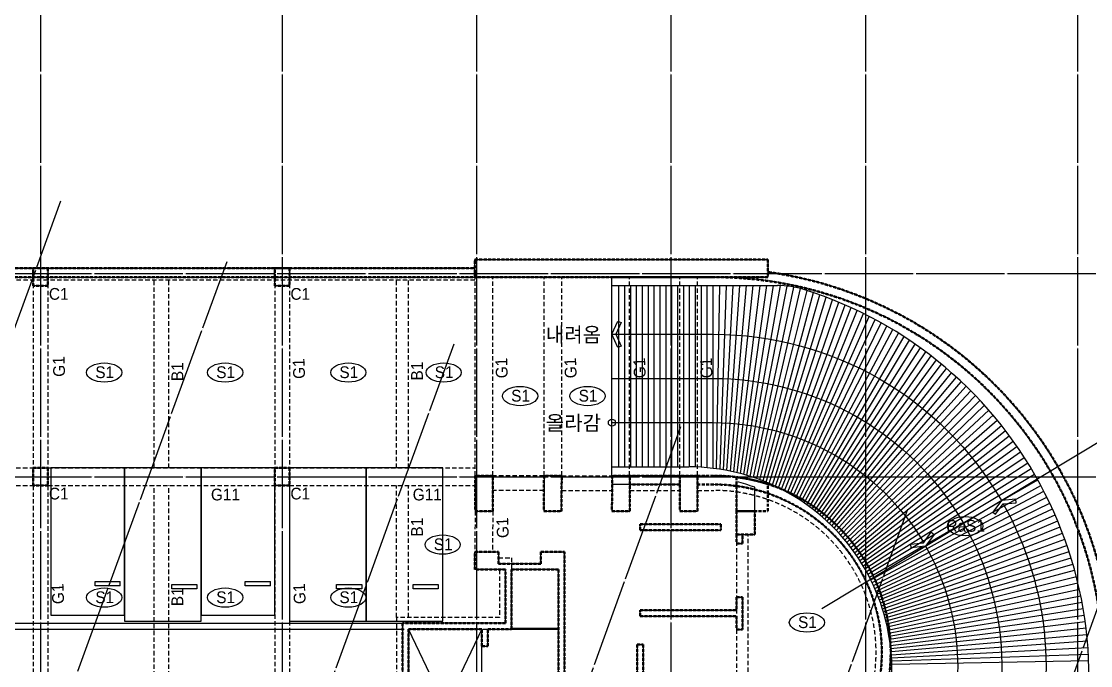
# Model space of a CAD drawing. Extents: x -1102843 to -728745, y -1929973 to -1633103.
# Drawn here: x -941152 to -904853, y -1826148 to -1804280 of the extents above; entities that cross this region are included whole.
import ezdxf
from ezdxf.enums import TextEntityAlignment as Align

# ---------------------------------------------------------------- set-up
doc = ezdxf.new("R2010")
doc.units = 0
doc.header["$LTSCALE"] = 100
doc.header["$MEASUREMENT"] = 0
for name, pattern in [('CEN', [62, 60, -1, 0, -1]), ('HID', [2.3, 1.5, -0.8]), ('HIDDEN', [0.375, 0.25, -0.125])]:
    doc.linetypes.add(name, pattern=pattern)
doc.layers.get('0').update_dxf_attribs({"linetype": 'CONTINUOUS'})
for name, color, linetype in [('!!0-BEAM', 6, 'HID'), ('!!0-BEAM-N', 1, 'HIDDEN'), ('!!0-Cen', 174, 'CEN'), ('!!0-COLUMN-N', 2, 'CONTINUOUS'), ('!!0-END', 253, 'CONTINUOUS'), ('!!0-GIRDER', 3, 'HID'), ('!!0-GIRDER-N', 3, 'CONTINUOUS'), ('!!0-OPEN', 1, 'CONTINUOUS'), ('!!0-WALL', 2, 'CONTINUOUS'), ('000_주차라인', 251, 'CONTINUOUS')]:
    doc.layers.add(name, color=color, linetype=linetype)
doc.layers.add('!!0-비내력(경량_출력금지)', color=91, linetype='CONTINUOUS', plot=False)
doc.layers.add('!!0-비내력벽(조적_출력금지)', color=92, linetype='CONTINUOUS', plot=False)
doc.layers.add('!!0-하부골조', color=5, linetype='HIDDEN', lineweight=50)
doc.styles.add('굴림', font='gulim.ttc')

msp = doc.modelspace()

# ---------------------------------------------------------------- linework, layer by layer
at = {"layer": '!!0-BEAM'}
for p, q in [((-936649.6, -1819439.6, 0), (-936649.6, -1812961, 0)), ((-936149.6, -1819439.6, 0), (-936149.6, -1812961, 0)), ((-928415.6, -1819439.6, 0), (-928415.6, -1813061, 0)), ((-928015.6, -1819439.6, 0), (-928015.6, -1813061)), ((-936649.6, -1827639.6, 0), (-936649.6, -1820039.6, 0)), ((-936149.6, -1827639.6, 0), (-936149.6, -1820039.6, 0)), ((-928415.6, -1824511, 0), (-928415.6, -1820039.6, 0)), ((-928015.6, -1824511, 0), (-928015.6, -1820039.6, 0))]:
    msp.add_line(p, q, dxfattribs=at)
at = {"layer": '!!0-Cen', "ltscale": 0.5}
for p, q in [((-940499.6, -1796784.4, 0), (-940499.6, -1845684.4, 0)), ((-932299.6, -1796784.4, 0), (-932299.6, -1845684.4, 0)), ((-925699.6, -1796784.4, 0), (-925699.6, -1845684.4, 0)), ((-919099.6, -1796784.4, 0), (-919099.6, -1845684.4, 0)), ((-912499.6, -1796784.4, 0), (-912499.6, -1845684.4, 0)), ((-905299.6, -1796784.4, 0), (-905299.6, -1845684.4, 0)), ((-959713.9, -1865064.5, 0), (-939808.3, -1810374.4, 0)), ((-954075.7, -1867116.6, 0), (-934170.2, -1812426.5, 0)), ((-978974.9, -1812839.6, 0), (-898539, -1812839.6, 0)), ((-946370.3, -1869921.2, 0), (-926464.7, -1815231.1, 0)), ((-938664.8, -1872725.8, 0), (-918759.2, -1818035.6, 0)), ((-978974.9, -1819739.6, 0), (-898539, -1819739.6, 0)), ((-930959.3, -1875530.3, 0), (-911053.7, -1820840.2, 0)), ((-924193.5, -1877992.9, 0), (-904287.9, -1823302.8, 0))]:
    msp.add_line(p, q, dxfattribs=at)
at = {"layer": '!!0-END'}
for p, q in [((-921104.4, -1819701, 0), (-921106.9, -1812961, 0)), ((-921106.8, -1813244.7, 0), (-915482.1, -1813244.7, 0)), ((-920866.2, -1819401, 0), (-920866.2, -1813261, 0)), ((-920666.2, -1819401, 0), (-920666.2, -1813261, 0)), ((-920466.2, -1819401, 0), (-920466.2, -1813261, 0)), ((-920266.2, -1819401, 0), (-920266.2, -1813261, 0)), ((-920066.2, -1819401, 0), (-920066.2, -1813261, 0)), ((-919866.2, -1819401, 0), (-919866.2, -1813261, 0)), ((-919666.2, -1819401, 0), (-919666.2, -1813261, 0)), ((-919466.2, -1819401, 0), (-919466.2, -1813261, 0)), ((-919266.2, -1819401, 0), (-919266.2, -1813261, 0)), ((-919066.2, -1819401, 0), (-919066.2, -1813261, 0)), ((-918866.2, -1819401, 0), (-918866.2, -1813261, 0)), ((-918666.2, -1819401, 0), (-918666.2, -1813261, 0)), ((-918466.2, -1819401, 0), (-918466.2, -1813261, 0)), ((-918266.2, -1819401, 0), (-918266.2, -1813261, 0)), ((-918066.2, -1819415.8, 0), (-918066.2, -1813261, 0)), ((-917866.2, -1819431.2, 0), (-917866.2, -1813261, 0)), ((-917666.2, -1819452.6, 0), (-917666.2, -1813261, 0)), ((-917548.7, -1819467.9, 0), (-917440, -1813244.7, 0)), ((-917431.7, -1819485.1, 0), (-917213.7, -1813244.7, 0)), ((-917315.2, -1819504.4, 0), (-916987.2, -1813244.7, 0)), ((-917199.4, -1819525.5, 0), (-916760.2, -1813244.7, 0)), ((-917084.2, -1819548.6, 0), (-916532.6, -1813244.7, 0)), ((-916969.6, -1819573.6, 0), (-916304.4, -1813244.7, 0)), ((-916855.7, -1819600.5, 0), (-916075.3, -1813244.7, 0)), ((-916742.6, -1819629.3, 0), (-915845.3, -1813244.7, 0)), ((-916630.2, -1819659.8, 0), (-915614.6, -1813247.8, 0)), ((-916518.5, -1819692.2, 0), (-915381.9, -1813246.4, 0)), ((-916407.7, -1819726.5, 0), (-915151.3, -1813263, 0)), ((-916297.6, -1819762.5, 0), (-914923.4, -1813297.2, 0)), ((-916188.4, -1819800.2, 0), (-914699, -1813348.7, 0)), ((-916080.1, -1819839.7, 0), (-914479.5, -1813419.8, 0)), ((-915972.7, -1819880.9, 0), (-914259.8, -1813488.3, 0)), ((-915866.2, -1819923.8, 0), (-914042.7, -1813564.3, 0)), ((-915760.7, -1819968.4, 0), (-913827.1, -1813643.9, 0)), ((-915656.1, -1820014.6, 0), (-913613.1, -1813726.9, 0)), ((-915552.5, -1820062.5, 0), (-913400.8, -1813813.3, 0)), ((-915449.9, -1820111.9, 0), (-913190.1, -1813903.2, 0)), ((-915348.4, -1820163, 0), (-912981.3, -1813996.4, 0)), ((-915247.9, -1820215.6, 0), (-912774.2, -1814093, 0)), ((-915148.5, -1820269.7, 0), (-912569, -1814192.9, 0)), ((-915050.2, -1820325.3, 0), (-912365.7, -1814296, 0)), ((-914952.9, -1820382.5, 0), (-912164.4, -1814402.3, 0)), ((-914856.9, -1820441.1, 0), (-911965, -1814511.9, 0)), ((-914761.9, -1820501.1, 0), (-911767.7, -1814624.6, 0)), ((-914668.2, -1820562.6, 0), (-911572.4, -1814740.4, 0)), ((-914575.6, -1820625.5, 0), (-911379.3, -1814859.2, 0)), ((-914484.2, -1820689.7, 0), (-911188.4, -1814981.1, 0)), ((-914394, -1820755.3, 0), (-910999.6, -1815106, 0)), ((-914305.1, -1820822.2, 0), (-910813.1, -1815233.9, 0)), ((-914217.4, -1820890.4, 0), (-910628.9, -1815364.6, 0)), ((-914131, -1820959.9, 0), (-910447.1, -1815498.2, 0)), ((-914045.8, -1821030.7, 0), (-910267.6, -1815634.7, 0)), ((-913962, -1821102.6, 0), (-910090.5, -1815773.9, 0)), ((-913879.4, -1821175.8, 0), (-909915.8, -1815915.9, 0)), ((-913798.2, -1821250.2, 0), (-909743.6, -1816060.6, 0)), ((-913718.2, -1821325.7, 0), (-909574, -1816208, 0)), ((-913639.7, -1821402.4, 0), (-909406.9, -1816358, 0)), ((-913562.4, -1821480.2, 0), (-909242.4, -1816510.5, 0)), ((-913486.6, -1821559.1, 0), (-909080.5, -1816665.6, 0)), ((-913412.1, -1821639.1, 0), (-908921.2, -1816823.2, 0)), ((-913339, -1821720.1, 0), (-908764.7, -1816983.3, 0)), ((-913267.3, -1821802.1, 0), (-908610.9, -1817145.7, 0)), ((-913197, -1821885.2, 0), (-908459.8, -1817310.5, 0)), ((-913128.1, -1821969.2, 0), (-908311.5, -1817477.6, 0)), ((-913060.6, -1822054.1, 0), (-908166, -1817647, 0)), ((-912994.5, -1822140, 0), (-908023.3, -1817818.6, 0)), ((-912929.9, -1822226.9, 0), (-907883.6, -1817992.4, 0)), ((-912866.8, -1822314.6, 0), (-907746.7, -1818168.4, 0)), ((-913977.2, -1824213, 0), (-904202.7, -1818328.1, 0)), ((-912805.1, -1822403.2, 0), (-907612.7, -1818346.4, 0)), ((-912744.9, -1822492.6, 0), (-907481.7, -1818526.5, 0)), ((-912686.1, -1822582.8, 0), (-907353.7, -1818708.6, 0)), ((-912628.9, -1822673.9, 0), (-907228.7, -1818892.6, 0)), ((-912573.1, -1822765.7, 0), (-907106.7, -1819078.6, 0)), ((-912518.8, -1822858.3, 0), (-906987.8, -1819266.4, 0)), ((-921104.4, -1819401, 0), (-918497.8, -1819402.3, 0)), ((-912466, -1822951.6, 0), (-906872, -1819456.1, 0)), ((-912414.7, -1823045.6, 0), (-906759.2, -1819647.5, 0)), ((-910387.8, -1821998.9, 0), (-906649.6, -1819840.6, 0)), ((-912316.7, -1823235.8, 0), (-906543.2, -1820035.4, 0)), ((-912269.9, -1823331.8, 0), (-906439.9, -1820231.9, 0)), ((-912224.7, -1823428.5, 0), (-906339.8, -1820429.9, 0)), ((-912181.1, -1823525.8, 0), (-906242.9, -1820629.5, 0)), ((-912139, -1823623.7, 0), (-906149.3, -1820830.6, 0)), ((-912098.4, -1823722.1, 0), (-906058.9, -1821033.1, 0)), ((-912059.4, -1823821.1, 0), (-905971.8, -1821237.1, 0)), ((-912021.9, -1823920.6, 0), (-905888, -1821442.3, 0)), ((-911986, -1824020.6, 0), (-905807.5, -1821648.9, 0)), ((-912364.9, -1823140.4, 0), (-910571.7, -1822105, 0)), ((-911951.6, -1824121.1, 0), (-905730.3, -1821856.7, 0)), ((-911918.8, -1824222.1, 0), (-905656.5, -1822065.8, 0)), ((-911887.6, -1824323.5, 0), (-905586, -1822275.9, 0)), ((-911858, -1824425.3, 0), (-905518.9, -1822487.2, 0)), ((-911830, -1824527.5, 0), (-905455.2, -1822699.6, 0)), ((-911803.5, -1824630.1, 0), (-905395, -1822913, 0)), ((-911778.6, -1824733.1, 0), (-905338.1, -1823127.3, 0)), ((-911755.3, -1824836.4, 0), (-905284.8, -1823342.6, 0)), ((-911733.6, -1824940, 0), (-905234.8, -1823558.7, 0)), ((-911713.5, -1825044, 0), (-905188.3, -1823775.6, 0)), ((-911695, -1825148.2, 0), (-905145.4, -1823993.3, 0)), ((-911678.1, -1825252.6, 0), (-905105.9, -1824211.7, 0)), ((-911662.8, -1825357.3, 0), (-905069.9, -1824430.7, 0)), ((-911649.1, -1825462.2, 0), (-905037.4, -1824650.4, 0)), ((-911637.1, -1825567.4, 0), (-905008.5, -1824870.7, 0)), ((-911626.6, -1825672.6, 0), (-904983.1, -1825091.4, 0)), ((-911617.8, -1825778.1, 0), (-904961.2, -1825312.6, 0)), ((-911610.5, -1825883.7, 0), (-904942.9, -1825534.2, 0)), ((-911604.9, -1825989.4, 0), (-904928.2, -1825756.2, 0)), ((-911600.9, -1826095.2, 0), (-904917, -1825978.5, 0))]:
    msp.add_line(p, q, dxfattribs=at)
at = {"layer": '!!0-END', "elevation": 0}
for points in [[(-920794.8, -1815299.7), (-920904.4, -1815348.6), (-921104.4, -1814901), (-920904.4, -1814453.4), (-920794.8, -1814502.4), (-920972.9, -1814901)], [(-907384.5, -1820617.4), (-907395.9, -1820497.9), (-907883.9, -1820544.5), (-908174.9, -1820939), (-908078.3, -1821010.2), (-907819.1, -1820658.8)], [(-910266.9, -1821623.7), (-910169.3, -1821693.5), (-910454.6, -1822092.2), (-910941.9, -1822145.6), (-910955, -1822026.4), (-910521, -1821978.7)], [(-925515.6, -1824911), (-928015.6, -1824911), (-928015.6, -1830111), (-925515.6, -1830111)]]:
    msp.add_lwpolyline(points, close=True, dxfattribs=at)
for points in [[(-921104.4, -1814901), (-917666.2, -1814901, -0.2677688), (-907883.9, -1820544.5)], [(-921104.4, -1816401), (-917666.2, -1816401, -0.5205671), (-908457.2, -1829552.8), (-911532.2, -1838001.2)], [(-921104.4, -1817901), (-917666.2, -1817901, -0.265232), (-910520.7, -1821978.3)], [(-907818.7, -1820658.8, -0.2188178), (-907047.7, -1830065.9), (-910122.6, -1838514.2)], [(-910454.6, -1822092.2, -0.2201964), (-909866.7, -1829039.8), (-912941.7, -1837488.2)]]:
    msp.add_lwpolyline(points, format="xyb", dxfattribs=at)
at = {"layer": '!!0-END'}
msp.add_circle((-921104.4, -1817901, 0), 120, dxfattribs=at)
for centre, radius, start, end in [((-915482.1, -1816244.7, 0), 3000, 72.60116, 90), ((-918714.4, -1826559.7, 0), 13809.6, 341.28342, 72.60116), ((-918497.8, -1826302.3, 0), 6900, 340.00001, 90)]:
    msp.add_arc(centre, radius, start, end, dxfattribs=at)
at = {"layer": '!!0-GIRDER'}
for p, q in [((-925755.6, -1812661, 0), (-973308, -1812661, 0)), ((-925755.6, -1813061, 0), (-973308, -1813061, 0)), ((-940749.6, -1812961, 0), (-940749.6, -1819439.6, 0)), ((-940249.6, -1812961, 0), (-940249.6, -1819439.6, 0)), ((-932549.6, -1812961, 0), (-932549.6, -1819439.6, 0)), ((-932049.6, -1812961, 0), (-932049.6, -1819439.6, 0)), ((-925748.6, -1819701, 0), (-925748.6, -1812961, 0)), ((-925148.6, -1819701, 0), (-925148.6, -1812961, 0)), ((-923409.8, -1819702.3, 0), (-923409.8, -1812962.3, 0)), ((-922809.8, -1819702.3, 0), (-922809.8, -1812962.3, 0)), ((-921104.4, -1819702.3, 0), (-921104.4, -1812962.3, 0)), ((-920504.4, -1819702.3, 0), (-920504.4, -1812962.3, 0)), ((-918799.8, -1819702.3, 0), (-918799.8, -1812962.3, 0)), ((-918199.8, -1819702.3, 0), (-918199.8, -1812962.3, 0)), ((-946849.6, -1819439.6, 0), (-940749.6, -1819439.6, 0)), ((-940249.6, -1819439.6, 0), (-932549.6, -1819439.6, 0)), ((-932049.6, -1819439.6, 0), (-925748.6, -1819439.6, 0)), ((-923409.8, -1819701, 0), (-925148.6, -1819701, 0)), ((-922809.8, -1819702.3, 0), (-921099.8, -1819702.3, 0)), ((-920499.8, -1819702.3, 0), (-918799.8, -1819705.2, 0)), ((-918199.8, -1819702.3, 0), (-917649.7, -1819701, 0)), ((-946849.6, -1820039.6, 0), (-940749.6, -1820039.6, 0)), ((-940749.6, -1820039.6, 0), (-940749.6, -1827639.6, 0)), ((-940249.6, -1820039.6, 0), (-940249.6, -1827639.6, 0)), ((-940249.6, -1820039.6, 0), (-932549.6, -1820039.6, 0)), ((-932549.6, -1820039.6, 0), (-932549.6, -1827639.6, 0)), ((-932049.6, -1820039.6, 0), (-932049.6, -1827639.6, 0)), ((-932049.6, -1820039.6, 0), (-925748.6, -1820039.6, 0)), ((-923409.8, -1820201, 0), (-925148.6, -1820201, 0)), ((-922809.8, -1820202.3, 0), (-921099.8, -1820202.3, 0)), ((-920500.7, -1820202.3, 0), (-918800.7, -1820205.2, 0)), ((-918198.6, -1820202.3, 0), (-917648.6, -1820201, 0)), ((-925750.7, -1820901, 0), (-925755.6, -1822291, 0)), ((-925150.7, -1820903.2, 0), (-925155.6, -1822293.2, 0))]:
    msp.add_line(p, q, dxfattribs=at)
at = {"layer": '!!0-GIRDER', "elevation": 0}
for points in [[(-916875.6, -1821701), (-916875.6, -1826911)], [(-916675.6, -1827511), (-916475.6, -1827511), (-916475.6, -1821701)], [(-924955.6, -1822491), (-924515.6, -1822491), (-924515.6, -1824911)], [(-924955.6, -1822891), (-924915.6, -1822891), (-924915.6, -1824511), (-928415.6, -1824511), (-928415.6, -1830591), (-929805.6, -1830591), (-929805.6, -1828771), (-936635.6, -1828771), (-936635.6, -1830001), (-938445.6, -1830001), (-938445.6, -1839121), (-933785.6, -1839121), (-933785.6, -1838271), (-929805.6, -1838271)], [(-929805.6, -1837871), (-934185.6, -1837871), (-934185.6, -1838721), (-938045.6, -1838721), (-938045.6, -1830401), (-936235.6, -1830401), (-936235.6, -1829171), (-930205.6, -1829171), (-930205.6, -1830991), (-928015.6, -1830991), (-928015.6, -1824911), (-924515.6, -1824911)]]:
    msp.add_lwpolyline(points, dxfattribs=at)
at = {"layer": '!!0-GIRDER'}
for radius in [6000, 5500]:
    msp.add_arc((-917635.9, -1825701, 0), radius, 340, 90.13223, dxfattribs=at)
at = {"layer": '!!0-OPEN'}
for p, q in [((-925515.6, -1830111, 0), (-928015.6, -1824911, 0)), ((-925515.6, -1824911, 0), (-928015.6, -1830111, 0))]:
    msp.add_line(p, q, dxfattribs=at)
at = {"layer": '!!0-WALL'}
for p, q in [((-925755.6, -1812361, 0), (-915805.6, -1812361, 0)), ((-925755.6, -1812961, 0), (-925755.6, -1812361, 0)), ((-915805.6, -1812361, 0), (-915805.6, -1812961, 0)), ((-973308, -1812661, 0), (-925755.6, -1812661, 0)), ((-973174.4, -1812961, 0), (-915805.6, -1812961, 0)), ((-915805.6, -1812961, 0), (-925755.6, -1812961, 0)), ((-940749.6, -1820039.6, 0), (-940749.6, -1819439.6, 0)), ((-940749.6, -1819439.6, 0), (-940249.6, -1819439.6, 0)), ((-940249.6, -1819439.6, 0), (-940249.6, -1820039.6, 0)), ((-932549.6, -1820039.6, 0), (-932549.6, -1819439.6, 0)), ((-932549.6, -1819439.6, 0), (-932049.6, -1819439.6, 0)), ((-932049.6, -1819439.6, 0), (-932049.6, -1820039.6, 0)), ((-925748.6, -1819701, 0), (-925750.7, -1820901, 0)), ((-925148.6, -1819702.3, 0), (-925748.6, -1819701, 0)), ((-925748.6, -1819701, 0), (-925748.6, -1819701, 0)), ((-925150.7, -1820901, 0), (-925148.6, -1819702.3, 0)), ((-923409.8, -1819701, 0), (-923411.9, -1820901, 0)), ((-922809.8, -1819702.3, 0), (-923409.8, -1819701, 0)), ((-923409.8, -1819701, 0), (-923409.8, -1819701, 0)), ((-922811.9, -1820901, 0), (-922809.8, -1819702.3, 0)), ((-921099.8, -1819701, 0), (-921101.9, -1820901, 0)), ((-918800.3, -1820001, 0), (-921100.3, -1820002.7, 0)), ((-920499.8, -1819702.3, 0), (-921099.8, -1819701, 0)), ((-921099.8, -1819701, 0), (-921099.8, -1819701, 0)), ((-920500.2, -1820901, 0), (-920499.8, -1819702.3, 0)), ((-918799.8, -1819701, 0), (-920499.8, -1819702.3, 0)), ((-918799.8, -1819701, 0), (-918801.9, -1820901, 0)), ((-918199.8, -1819702.3, 0), (-918799.8, -1819701, 0)), ((-918799.8, -1819701, 0), (-918799.8, -1819701, 0)), ((-918201.9, -1820901, 0), (-918199.8, -1819702.3, 0)), ((-916875.6, -1819904.7, 0), (-916875.6, -1820901, 0)), ((-940249.6, -1820039.6, 0), (-940749.6, -1820039.6, 0)), ((-932049.6, -1820039.6, 0), (-932549.6, -1820039.6, 0)), ((-916255.6, -1820901, 0), (-916255.6, -1820094.8, 0)), ((-925750.7, -1820901, 0), (-925150.7, -1820901, 0)), ((-923411.9, -1820901, 0), (-922811.9, -1820901, 0)), ((-921101.9, -1820901, 0), (-920500.2, -1820901, 0)), ((-918801.9, -1820901, 0), (-918201.9, -1820901, 0)), ((-916875.6, -1820901, 0), (-916255.6, -1820901, 0)), ((-916875.6, -1820901, 0), (-916875.6, -1821701, 0)), ((-916255.6, -1820901, 0), (-916875.6, -1820901, 0)), ((-916875.6, -1820901, 0), (-916875.6, -1820901, 0)), ((-916255.6, -1821701, 0), (-916255.6, -1820901, 0)), ((-920145.6, -1821551, 0), (-920145.6, -1821351, 0)), ((-920145.6, -1821351, 0), (-917405.6, -1821351, 0)), ((-917405.6, -1821351, 0), (-917405.6, -1821551, 0)), ((-920145.6, -1821551, 0), (-917405.6, -1821551, 0)), ((-916875.6, -1821701, 0), (-916875.6, -1822001, 0)), ((-916875.6, -1821701, 0), (-916255.6, -1821701, 0)), ((-916675.6, -1822001, 0), (-916675.6, -1821701, 0)), ((-916875.6, -1822001, 0), (-916675.6, -1822001, 0)), ((-925755.6, -1822891, 0), (-925755.6, -1822291, 0)), ((-925755.6, -1822291, 0), (-924955.6, -1822291, 0)), ((-924955.6, -1822291, 0), (-924955.6, -1822691, 0)), ((-923515.6, -1822691, 0), (-923515.6, -1822291, 0)), ((-923515.6, -1822291, 0), (-922715.6, -1822291, 0)), ((-922715.6, -1827311, 0), (-922715.6, -1822291, 0)), ((-924715.6, -1822891, 0), (-925755.6, -1822891, 0)), ((-923515.6, -1822691, 0), (-924955.6, -1822691, 0)), ((-924715.6, -1824711, 0), (-924715.6, -1822891, 0)), ((-924515.6, -1824911, 0), (-924515.6, -1822891, 0)), ((-922915.6, -1822891, 0), (-924515.6, -1822891, 0)), ((-922915.6, -1828991, 0), (-922915.6, -1822891, 0)), ((-916875.6, -1823821, 0), (-916875.6, -1824271, 0)), ((-916875.6, -1823821, 0), (-916675.6, -1823821, 0)), ((-916675.6, -1823821, 0), (-916675.6, -1824921, 0)), ((-920145.6, -1824271, 0), (-916875.6, -1824271, 0)), ((-920145.6, -1824471, 0), (-920145.6, -1824271, 0)), ((-924715.6, -1824711, 0), (-928215.6, -1824711, 0)), ((-928215.6, -1824711, 0), (-928215.6, -1830791, 0)), ((-920145.6, -1824471, 0), (-916875.6, -1824471, 0)), ((-916875.6, -1824471, 0), (-916875.6, -1824921, 0)), ((-925515.6, -1824911, 0), (-928015.6, -1824911, 0)), ((-928015.6, -1824911, 0), (-928015.6, -1830111, 0)), ((-925515.6, -1825491, 0), (-925515.6, -1824911, 0)), ((-925315.6, -1824911, 0), (-924515.6, -1824911, 0)), ((-925315.6, -1825491, 0), (-925315.6, -1824911, 0)), ((-916875.6, -1824921, 0), (-916675.6, -1824921, 0)), ((-920245.6, -1825436, 0), (-920245.6, -1827311, 0)), ((-920245.6, -1825436, 0), (-920045.6, -1825436, 0)), ((-920045.6, -1825436, 0), (-920045.6, -1827311, 0)), ((-925515.6, -1825491, 0), (-925315.6, -1825491, 0))]:
    msp.add_line(p, q, dxfattribs=at)
at = {"layer": '!!0-WALL', "elevation": 0}
for points in [[(-940749.6, -1812661), (-940249.6, -1812661), (-940249.6, -1813261), (-940749.6, -1813261)], [(-932549.6, -1812661), (-932049.6, -1812661), (-932049.6, -1813261), (-932549.6, -1813261)]]:
    msp.add_lwpolyline(points, close=True, dxfattribs=at)
at = {"layer": '!!0-WALL'}
for centre, radius, start, end in [((-917666.2, -1826201, 0), 13240, 340, 90), ((-917666.2, -1826201, 0), 13540, 340, 82.10184), ((-917666.2, -1826201, 0), 13540, 340, 82.10184), ((-917640.5, -1825701, 0), 6000, 340, 90.13223), ((-917640.5, -1825701, 0), 5700, 340, 90.13223), ((-918497.8, -1826302.3, 0), 6600, 70.13975, 75.77161)]:
    msp.add_arc(centre, radius, start, end, dxfattribs=at)
at = {"layer": '!!0-비내력(경량_출력금지)'}
for p, q in [((-924515.6, -1824881, 0), (-922915.6, -1824881, 0)), ((-924515.6, -1824911, 0), (-922915.6, -1824911, 0))]:
    msp.add_line(p, q, dxfattribs=at)
at = {"layer": '!!0-비내력벽(조적_출력금지)'}
for p, q in [((-962822.8, -1824709.9, 0), (-928159.6, -1824709.9, 0)), ((-963022.8, -1824909.9, 0), (-928159.6, -1824909.9, 0))]:
    msp.add_line(p, q, dxfattribs=at)
at = {"layer": '!!0-하부골조', "ltscale": 4}
for p, q in [((-925755.6, -1812361, 0), (-915805.6, -1812361, 0)), ((-925755.6, -1812961, 0), (-925755.6, -1812361, 0)), ((-915805.6, -1812361, 0), (-915805.6, -1812961, 0)), ((-973308, -1812661, 0), (-925755.6, -1812661, 0)), ((-973174.4, -1812961, 0), (-925755.6, -1812961, 0)), ((-915805.6, -1812961, 0), (-925755.6, -1812961, 0)), ((-921104.4, -1812961, 0), (-917666.2, -1812961, 0)), ((-940749.6, -1820039.6, 0), (-940749.6, -1819439.6, 0)), ((-940749.6, -1819439.6, 0), (-940249.6, -1819439.6, 0)), ((-940249.6, -1819439.6, 0), (-940249.6, -1820039.6, 0)), ((-932549.6, -1820039.6, 0), (-932549.6, -1819439.6, 0)), ((-932549.6, -1819439.6, 0), (-932049.6, -1819439.6, 0)), ((-932049.6, -1819439.6, 0), (-932049.6, -1820039.6, 0)), ((-925748.6, -1819701, 0), (-925750.7, -1820901, 0)), ((-925148.6, -1819702.3, 0), (-925748.6, -1819701, 0)), ((-925748.6, -1819701, 0), (-925748.6, -1819701, 0)), ((-925150.7, -1820901, 0), (-925148.6, -1819702.3, 0)), ((-923409.8, -1819701, 0), (-923411.9, -1820901, 0)), ((-922809.8, -1819702.3, 0), (-923409.8, -1819701, 0)), ((-923409.8, -1819701, 0), (-923409.8, -1819701, 0)), ((-922811.9, -1820901, 0), (-922809.8, -1819702.3, 0)), ((-921099.8, -1819701, 0), (-921101.9, -1820901, 0)), ((-920499.8, -1819702.3, 0), (-921099.8, -1819701, 0)), ((-921099.8, -1819701, 0), (-921099.8, -1819701, 0)), ((-918804.4, -1819701, 0), (-920504.4, -1819702.3, 0)), ((-918804.2, -1820001, 0), (-920504.2, -1820002.3, 0)), ((-920500.2, -1820901, 0), (-920499.8, -1819702.3, 0)), ((-918799.8, -1819701, 0), (-918801.9, -1820901, 0)), ((-918199.8, -1819702.3, 0), (-918799.8, -1819701, 0)), ((-918799.8, -1819701, 0), (-918799.8, -1819701, 0)), ((-918205, -1820001, 0), (-917666.2, -1820001, 0)), ((-918204.4, -1819702.3, 0), (-917654.3, -1819701, 0)), ((-918201.9, -1820901, 0), (-918199.8, -1819702.3, 0)), ((-916875.6, -1819749.3, 0), (-916875.6, -1820901, 0)), ((-915805.6, -1820901, 0), (-915805.6, -1819988.4, 0)), ((-940249.6, -1820039.6, 0), (-940749.6, -1820039.6, 0)), ((-932049.6, -1820039.6, 0), (-932549.6, -1820039.6, 0)), ((-925750.7, -1820901, 0), (-925150.7, -1820901, 0)), ((-923411.9, -1820901, 0), (-922811.9, -1820901, 0)), ((-921101.9, -1820901, 0), (-920500.2, -1820901, 0)), ((-918801.9, -1820901, 0), (-918201.9, -1820901, 0)), ((-916875.6, -1820901, 0), (-916875.6, -1821701, 0)), ((-916255.6, -1820901, 0), (-916875.6, -1820901, 0)), ((-916875.6, -1820901, 0), (-916875.6, -1820901, 0)), ((-916875.6, -1820901, 0), (-915805.6, -1820901, 0)), ((-916255.6, -1821701, 0), (-916255.6, -1820901, 0)), ((-920145.6, -1821551, 0), (-920145.6, -1821351, 0)), ((-920145.6, -1821351, 0), (-917405.6, -1821351, 0)), ((-917405.6, -1821351, 0), (-917405.6, -1821551, 0)), ((-920145.6, -1821551, 0), (-917405.6, -1821551, 0)), ((-916875.6, -1821701, 0), (-916875.6, -1822001, 0)), ((-916875.6, -1821701, 0), (-916255.6, -1821701, 0)), ((-916675.6, -1822001, 0), (-916675.6, -1821701, 0)), ((-916875.6, -1822001, 0), (-916675.6, -1822001, 0)), ((-925755.6, -1822891, 0), (-925755.6, -1822291, 0)), ((-925755.6, -1822291, 0), (-924955.6, -1822291, 0)), ((-924955.6, -1822291, 0), (-924955.6, -1822691, 0)), ((-923515.6, -1822691, 0), (-923515.6, -1822291, 0)), ((-923515.6, -1822291, 0), (-922715.6, -1822291, 0)), ((-922715.6, -1827311, 0), (-922715.6, -1822291, 0)), ((-924715.6, -1822891, 0), (-925755.6, -1822891, 0)), ((-923515.6, -1822691, 0), (-924955.6, -1822691, 0)), ((-924715.6, -1824711, 0), (-924715.6, -1822891, 0)), ((-924515.6, -1824911, 0), (-924515.6, -1822891, 0)), ((-922915.6, -1822891, 0), (-924515.6, -1822891, 0)), ((-922915.6, -1828991, 0), (-922915.6, -1822891, 0)), ((-916875.6, -1823821, 0), (-916875.6, -1824271, 0)), ((-916875.6, -1823821, 0), (-916675.6, -1823821, 0)), ((-916675.6, -1823821, 0), (-916675.6, -1824921, 0)), ((-920145.6, -1824271, 0), (-916875.6, -1824271, 0)), ((-920145.6, -1824471, 0), (-920145.6, -1824271, 0)), ((-924715.6, -1824711, 0), (-928215.6, -1824711, 0)), ((-928215.6, -1824711, 0), (-928215.6, -1830791, 0)), ((-920145.6, -1824471, 0), (-916875.6, -1824471, 0)), ((-916875.6, -1824471, 0), (-916875.6, -1824921, 0)), ((-925515.6, -1824911, 0), (-928015.6, -1824911, 0)), ((-928015.6, -1824911, 0), (-928015.6, -1830111, 0)), ((-925515.6, -1825491, 0), (-925515.6, -1824911, 0)), ((-925315.6, -1824911, 0), (-924515.6, -1824911, 0)), ((-925315.6, -1825491, 0), (-925315.6, -1824911, 0)), ((-916875.6, -1824921, 0), (-916675.6, -1824921, 0)), ((-920245.6, -1825436, 0), (-920245.6, -1827311, 0)), ((-920245.6, -1825436, 0), (-920045.6, -1825436, 0)), ((-920045.6, -1825436, 0), (-920045.6, -1827311, 0)), ((-925515.6, -1825491, 0), (-925315.6, -1825491, 0))]:
    msp.add_line(p, q, dxfattribs=at)
at = {"layer": '!!0-하부골조', "ltscale": 4, "elevation": 0}
for points in [[(-940749.6, -1812661), (-940249.6, -1812661), (-940249.6, -1813261), (-940749.6, -1813261)], [(-932549.6, -1812661), (-932049.6, -1812661), (-932049.6, -1813261), (-932549.6, -1813261)]]:
    msp.add_lwpolyline(points, close=True, dxfattribs=at)
at = {"layer": '!!0-하부골조', "ltscale": 4}
for centre, radius, start, end in [((-917666.2, -1826201, 0), 13240, 340, 90), ((-917666.2, -1826201, 0), 13540, 340, 82.10184), ((-917640.5, -1825701, 0), 6000, 340, 90.13223), ((-917640.5, -1825701, 0), 5700, 340, 90.13223), ((-917658.7, -1825766.4, 0), 6067.8, 72.21819, 82.58512)]:
    msp.add_arc(centre, radius, start, end, dxfattribs=at)
for centre in [(-938340, -1816200.3, 0), (-934235, -1816200.3, 0), (-930054, -1816200.3, 0), (-926817.5, -1816200.3, 0), (-924222, -1816998.3, 0), (-921932, -1816998.3, 0), (-909113.2, -1821416.1), (-926850.2, -1822041.1, 0), (-938340, -1823839.6, 0), (-934235, -1823839.6, 0), (-930054, -1823839.6, 0), (-914483.5, -1824685.5, 0)]:
    msp.add_ellipse(centre, major_axis=(598, 0), ratio=0.5467853)
at = {"layer": '000_주차라인', "linetype": 'Continuous'}
for p, q in [((-938649.6, -1823439.6, 0), (-938649.6, -1823289.6, 0)), ((-938649.6, -1823289.6, 0), (-937799.6, -1823289.6, 0)), ((-937799.6, -1823439.6, 0), (-938649.6, -1823439.6, 0)), ((-937799.6, -1823439.6, 0), (-937799.6, -1823289.6, 0)), ((-933549.6, -1823439.6, 0), (-933549.6, -1823289.6, 0)), ((-933549.6, -1823289.6, 0), (-932699.6, -1823289.6, 0)), ((-932699.6, -1823439.6, 0), (-933549.6, -1823439.6, 0)), ((-932699.6, -1823439.6, 0), (-932699.6, -1823289.6, 0))]:
    msp.add_line(p, q, dxfattribs=at)
at = {"layer": '000_주차라인', "linetype": 'Continuous', "elevation": 0}
for points in [[(-937649.6, -1824439.6), (-937649.6, -1819439.6), (-940149.6, -1819439.6), (-940149.6, -1824439.6)], [(-932549.6, -1824439.6), (-932549.6, -1819439.6), (-935049.6, -1819439.6), (-935049.6, -1824439.6)]]:
    msp.add_lwpolyline(points, close=True, dxfattribs=at)
at = {"layer": '000_주차라인', "elevation": 0}
for points in [[(-935049.6, -1824639.6), (-935049.6, -1819439.6), (-937649.6, -1819439.6), (-937649.6, -1824639.6)], [(-929449.6, -1824639.6), (-929449.6, -1819439.6), (-932049.6, -1819439.6), (-932049.6, -1824639.6)], [(-926849.6, -1824639.6), (-926849.6, -1819439.6), (-929449.6, -1819439.6), (-929449.6, -1824639.6)], [(-936049.6, -1823389.6), (-935199.6, -1823389.6), (-935199.6, -1823539.6), (-936049.6, -1823539.6)], [(-930449.6, -1823389.6), (-929599.6, -1823389.6), (-929599.6, -1823539.6), (-930449.6, -1823539.6)], [(-927849.6, -1823389.6), (-926999.6, -1823389.6), (-926999.6, -1823539.6), (-927849.6, -1823539.6)]]:
    msp.add_lwpolyline(points, close=True, dxfattribs=at)

# ---------------------------------------------------------------- texts
at = {"layer": '!!0-BEAM-N', "style": '굴림'}
for p in [(-935656.9, -1816170.6, 0), (-927522.8, -1816149.7), (-927522.8, -1821448.1, 0), (-935656.9, -1823809.9, 0)]:
    msp.add_text('B1', height=400, rotation=90, dxfattribs=at).set_placement(p, align=Align.CENTER)
at = {"layer": '!!0-COLUMN-N', "style": '굴림'}
for p in [(-939884.2, -1813730.3, 0), (-931684.2, -1813730.3, 0), (-939884.2, -1820508.9, 0), (-931684.2, -1820508.9, 0)]:
    msp.add_text('C1', height=400, dxfattribs=at).set_placement(p, align=Align.CENTER)
at = {"layer": '!!0-END', "style": '굴림'}
for s, p in [('내려옴', (-923351.1, -1814914.1, 0)), ('올라감', (-923351.1, -1817914.1, 0))]:
    msp.add_text(s, height=500, dxfattribs=at).set_placement(p, align=Align.MIDDLE_LEFT)
at = {"layer": '!!0-GIRDER-N', "style": '굴림'}
for p in [(-939677.5, -1815989), (-931532, -1816059.9), (-924649.9, -1816039, 0), (-922311.2, -1816039, 0), (-919967.6, -1816039, 0), (-917701.2, -1816039, 0), (-924616.3, -1821463, 0), (-939712.8, -1823704.4, 0), (-931512.8, -1823704.4, 0)]:
    msp.add_text('G1', height=400, rotation=92.03973, dxfattribs=at).set_placement(p, align=Align.CENTER)
for p in [(-934223.2, -1820541.2), (-927373.2, -1820541.2)]:
    msp.add_text('G11', height=400, dxfattribs=at).set_placement(p, align=Align.CENTER)
at = {"style": '굴림'}
for s, p in [('S1', (-938322.3, -1816389, 0)), ('S1', (-934217.3, -1816389, 0)), ('S1', (-930036.3, -1816389, 0)), ('S1', (-926799.7, -1816389, 0)), ('S1', (-924204.3, -1817187, 0)), ('S1', (-921914.3, -1817187, 0)), ('RaS1', (-909095.4, -1821604.7)), ('S1', (-926832.4, -1822229.8, 0)), ('S1', (-938322.3, -1824028.3, 0)), ('S1', (-934217.3, -1824028.3, 0)), ('S1', (-930036.3, -1824028.3, 0)), ('S1', (-914465.8, -1824874.1, 0))]:
    msp.add_text(s, height=400, dxfattribs=at).set_placement(p, align=Align.CENTER)

doc.saveas('drawing.dxf')
